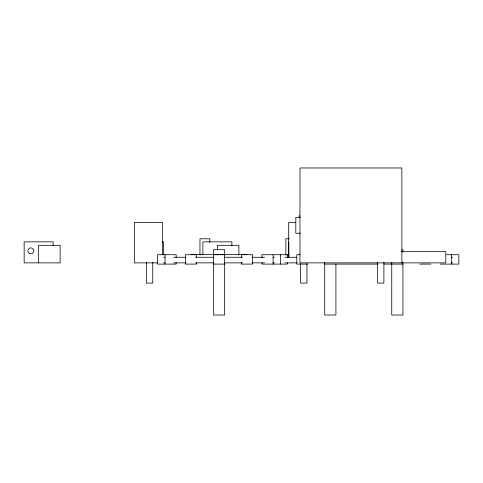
<?xml version="1.0" encoding="UTF-8"?>
<svg xmlns="http://www.w3.org/2000/svg" width="483" height="483" viewBox="0 0 483 483"><rect width="100%" height="100%" fill="white"/><g stroke="black" fill="none" stroke-linecap="round" stroke-linejoin="round"><path stroke-width="0.72" d="M300.305 217.338L295.813 217.338L295.813 233.241L300.305 233.241M295.674 222.397L288.689 222.397L288.689 257.747M289.383 238.789L285.876 238.789L285.876 255.012M162.095 241.856L163.586 241.856L163.586 254.613M402.182 249.723L402.931 249.723L402.931 251.975M401.325 251.679L445.785 251.679L445.785 262.873L299.961 262.873L299.961 167.975L401.862 167.975L401.862 262.873M191.093 254.481L247.061 254.481M300.197 254.716L296.785 254.716L296.785 264.098L307.882 264.098M446.534 254.716L458.85 254.716L458.85 264.098L440.255 264.098M287.276 255.012L289.383 255.012M163.749 257.276L165.017 257.276M173.572 257.276L186.021 257.276M195.591 257.276L214.005 257.276M224.148 257.276L242.563 257.276M252.132 257.276L264.581 257.276M273.137 257.276L274.41 257.276M284.813 257.276L296.538 257.276M451.394 257.276L452.668 257.276M157.639 262.873L134.491 262.873L134.491 222.397L162.433 222.397L162.433 254.632M163.749 262.873L165.017 262.873M173.572 262.873L186.021 262.873M195.591 262.873L214.035 262.873M224.046 262.873L242.563 262.873M252.132 262.873L264.581 262.873M273.137 262.873L274.41 262.873M284.813 262.873L296.973 262.873M451.394 262.873L452.668 262.873M324.769 264.098L378.056 264.098M383.961 264.098L402.882 264.098M419.769 264.098L430.866 264.098M451.351 254.716L451.351 264.098M402.931 262.486L402.931 315.025L391.737 315.025L391.737 262.486M383.894 262.233L383.894 283.08L377.555 283.08L377.555 262.233M335.914 263.984L335.914 315.025L324.721 315.025L324.721 262.486M306.947 263.724L306.947 283.08L300.607 283.08L300.607 263.724M299.285 215.478L299.285 217.7M288.792 241.856L288.792 257.62M287.397 257.602L287.397 254.716L261.997 254.716L261.997 257.602M287.397 262.655L287.397 264.098L261.997 264.098L261.997 262.655M280.593 254.716L280.593 264.098M273.094 254.716L273.094 264.098M241.512 257.602L241.512 254.716L252.609 254.716L252.609 264.098L241.512 264.098L241.512 262.655M238.874 254.831L238.874 245.322L217.374 245.322L217.374 249.711M231.876 245.612L231.876 241.856L202.89 241.856L202.89 254.613M224.673 254.976L224.673 249.723L213.48 249.723L213.48 254.976M224.673 262.486L224.673 315.025L213.48 315.025L213.48 262.486M209.803 242.478L209.803 238.789L199.968 238.789L199.968 255.012M196.641 257.602L196.641 254.716L185.544 254.716L185.544 264.098L196.641 264.098L196.641 262.655M176.156 257.602L176.156 254.716L157.561 254.716L157.561 264.098L176.156 264.098L176.156 262.655M165.059 254.716L165.059 264.098M152.749 262.233L152.749 283.08L146.409 283.08L146.409 262.233M53.142 245.612L53.142 241.856L24.15 241.856L24.15 262.873L60.14 262.873L60.14 245.322L38.64 245.322L38.64 262.873M224.625 254.716L213.528 254.716L213.528 264.098L224.625 264.098L224.625 254.716M29.385 253.442A2.983 2.983 0 0 0 33.858 250.858A2.983 2.983 0 0 0 29.385 248.274A2.983 2.983 0 0 0 29.385 253.442"/></g></svg>
